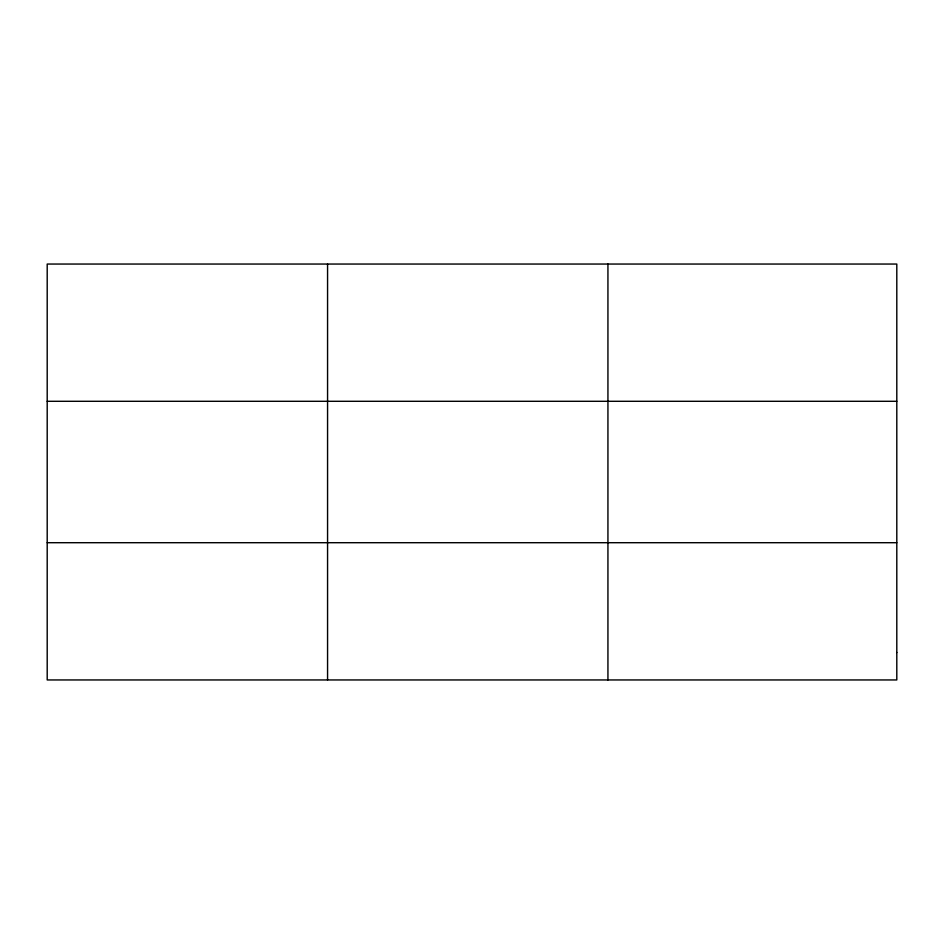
<?xml version="1.0" encoding="UTF-8"?>
<svg xmlns="http://www.w3.org/2000/svg" width="944" height="944" viewBox="0 0 944 944"><rect width="100%" height="100%" fill="white"/><g stroke="black" fill="none" stroke-linecap="round" stroke-linejoin="round"><path stroke-width="1.42" d="M327.568 679.951L327.568 264.049M607.936 679.951L607.936 264.049M47.2 401.294L896.8 401.294M47.2 542.706L896.8 542.706M896.8 652.505L896.8 679.951L47.2 679.951L47.2 264.049L896.8 264.049L896.8 652.505"/></g></svg>
